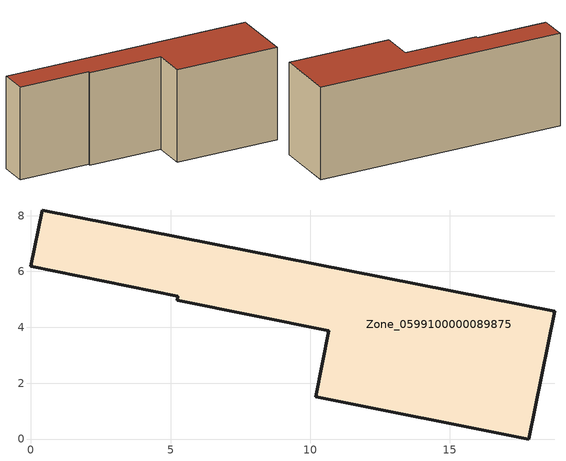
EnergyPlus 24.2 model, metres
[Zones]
Zone_0599100000089875
 floor ground (C_G): 0,6.18 0.41,8.2 18.75,4.58 17.83,0 10.19,1.52 10.66,3.87 5.23,4.96 5.26,5.12 z0
 wall outside (C_F): 0.41,8.2 0,6.18 5.26,5.12 5.23,4.96 10.66,3.87 10.19,1.52 17.83,0 18.75,4.58 0.41,8.2 z0:7.01
 roof outside (C_R): 17.83,0 18.75,4.58 0.41,8.2 0,6.18 5.26,5.12 5.23,4.96 10.66,3.87 10.19,1.52 z7.01
[BUILDING]
Pand.0599100000089875: North Axis=0; Terrain=City; Loads Convergence Tolerance Value=0.04; Temperature Convergence Tolerance Value=0.4; Solar Distribution=FullExterior; Maximum Number of Warmup Days=25; Minimum Number of Warmup Days=1
[Site:Location]
Rotterdam.The.Hague.AP_ZH_NLD Design_Conditions: Latitude=51.96; Longitude=4.45; Time Zone=1; Elevation=-4.5
[SITE:GROUNDTEMPERATURE:BUILDINGSURFACE]
18, 18, 18, 18, 18, 18, 18, 18, 18, 18, 18, 18
[MATERIAL] Thermal Absorptance=0.9; Solar Absorptance=0.7; Visible Absorptance=0.7
Name | Roughness | Thickness | Conductivity | Density | Specific Heat
G.TI.1946 | MediumSmooth | 0.15 | 1 | 540 | 1210
F.TI.1946 | Rough | 0.3 | 0.857143 | 1920 | 840
R.TI.1946 | MediumRough | 0.2 | 0.1 | 1500 | 1000
[CONSTRUCTION]
C_G: G.TI.1946
C_F: F.TI.1946
C_R: R.TI.1946
[ZONE]
Zone_0599100000089875: Type=1; Multiplier=1; Ceiling Height=Autocalculate; Volume=Autocalculate; Floor Area=autocalculate; Part of Total Floor Area=Yes
[ZONEINFILTRATION:DESIGNFLOWRATE]
Infil_Zone_0599100000089875: Zone or ZoneList or Space or SpaceList=Zone_0599100000089875; Schedule=AlwaysOn; Design Flow Rate Calculation Method=Flow/Area; Flow Rate per Floor Area=0.003; Constant Term Coefficient=1; Temperature Term Coefficient=0; Velocity Term Coefficient=0; Velocity Squared Term Coefficient=0
[HVACTEMPLATE:ZONE:IDEALLOADSAIRSYSTEM]
Zone_0599100000089875: Maximum Heating Supply Air Temperature=50; Minimum Cooling Supply Air Temperature=13; Maximum Heating Supply Air Humidity Ratio=0.0156; Minimum Cooling Supply Air Humidity Ratio=0.0077; Heating Limit=NoLimit; Cooling Limit=NoLimit; Dehumidification Control Type=ConstantSensibleHeatRatio; Cooling Sensible Heat Ratio=0.7; Dehumidification Setpoint=60; Humidification Control Type=None; Humidification Setpoint=30; Outdoor Air Method=None; Outdoor Air Flow Rate per Person=0.00944; Outdoor Air Flow Rate per Zone Floor Area=0; Outdoor Air Flow Rate per Zone=0; Demand Controlled Ventilation Type=None; Outdoor Air Economizer Type=NoEconomizer; Heat Recovery Type=None; Sensible Heat Recovery Effectiveness=0.7; Latent Heat Recovery Effectiveness=0.65
[ZONECONTROL:THERMOSTAT]
ThermostatControl_Zone_0599100000089875: Zone or ZoneList=Zone_0599100000089875; Control Type Schedule=DualSetpointControlType; Control 1=Thermostat_Zone_0599100000089875; Temperature Difference Between Cutout And Setpoint=0
[THERMOSTATSETPOINT:DUALSETPOINT]
Thermostat_Zone_0599100000089875: Heating Setpoint Temperature Schedule=HeatingSetpoint_Zone_0599100000089875; Cooling Setpoint Temperature Schedule=CoolingSetpoint_Zone_0599100000089875
[SCHEDULE:COMPACT]
HeatingSetpoint_Zone_0599100000089875: Through: 12/31, For: AllDays, Until: 24:00, 21
CoolingSetpoint_Zone_0599100000089875: Through: 12/31, For: AllDays, Until: 24:00, 24
DualSetpointControlType: Through: 12/31, For: AllDays, Until: 24:00, 4
AlwaysOn: Through: 12/31, For: AllDays, Until: 24:00, 1
